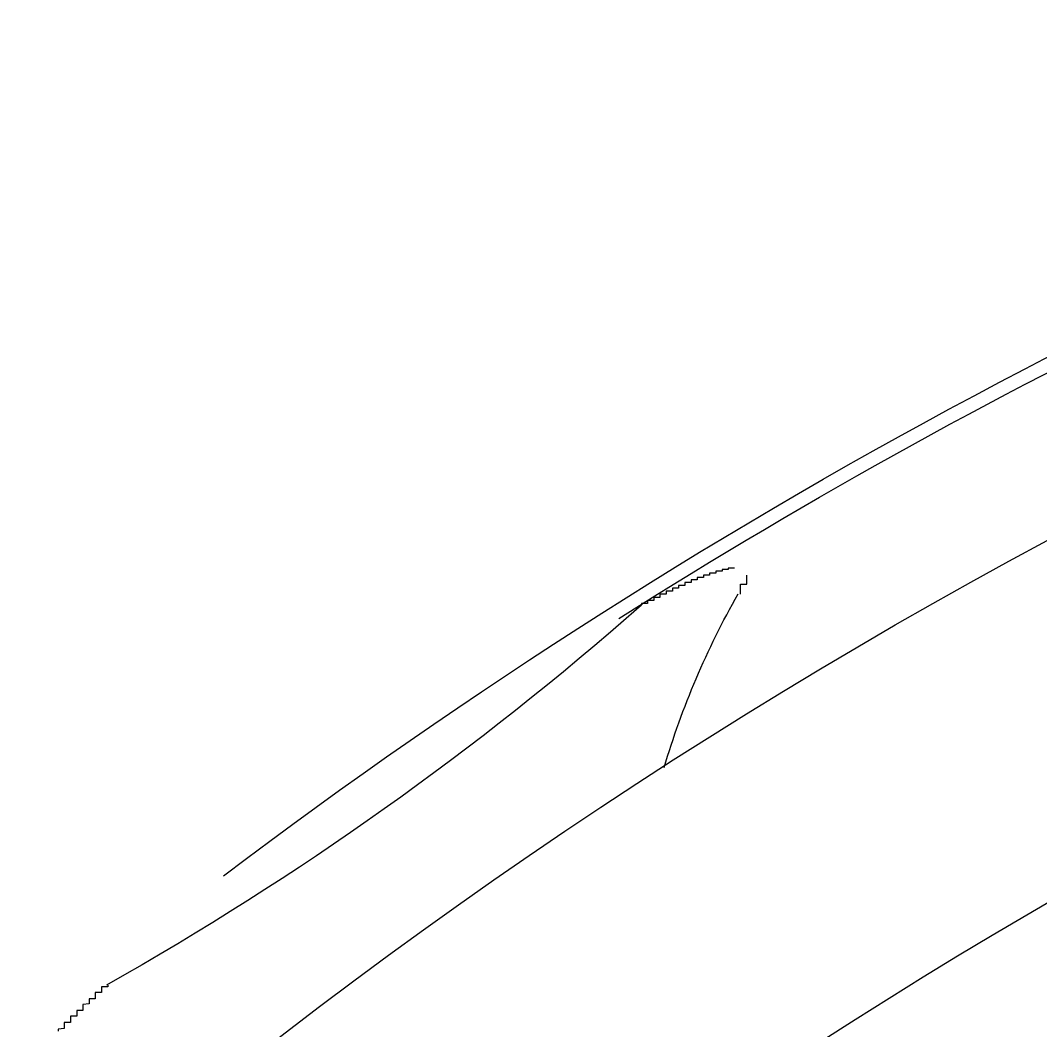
# Model space of a CAD drawing. Header units: millimetres. Extents: x 2698011 to 2856548, y 1019778 to 1210064.
# Drawn here: x 2780802.27 to 2780818.71, y 1124038.85 to 1124055.13 of the extents above; entities that cross this region are included whole.
import ezdxf

# ---------------------------------------------------------------- set-up
doc = ezdxf.new("R2010")
doc.units = ezdxf.units.MM
doc.layers.add('Bloques borde', color=9, linetype='Continuous')
doc.layers.add('Y_ CAJAS', color=9, linetype='Continuous')

# ---------------------------------------------------------------- blocks, each defined once
blk = doc.blocks.new('CO ALURA_  2500 tras 1120 CE ESQ - Inc')
at = {"layer": 'Bloques borde'}
for points in [[(-0.0183300630514793, -0.0762290805341763, 0), (-0.0183300630514793, -0.0762190805341732, 0), (-0.0183300630514793, -0.0762190805341732, 0), (-0.0183300630514793, -0.07620908053417, 0), (-0.0183300630514793, -0.0761990805341668, 0), (-0.0184300630514542, -0.0761990805341668, 0), (-0.0184300630514542, -0.0761890805341778, 0), (-0.0184300630514542, -0.0761790805341747, 0), (-0.0184300630514542, -0.0761790805341747, 0), (-0.0184300630514542, -0.0761690805341715, 0), (-0.0184300630514542, -0.0761590805341683, 0), (-0.0184300630514542, -0.0761590805341683, 0), (-0.0184300630514542, -0.0761490805341651, 0), (-0.0184300630514542, -0.0761390805341762, 0), (-0.0184300630514542, -0.0761390805341762, 0), (-0.0184300630514542, -0.07612908053417301, 0), (-0.0184300630514542, -0.0761190805341698, 0), (-0.0184300630514542, -0.0761190805341698, 0), (-0.0184300630514542, -0.0761090805341667, 0), (-0.0185300630514576, -0.0761090805341667, 0), (-0.0185300630514576, -0.0760990805341777, 0), (-0.0185300630514576, -0.0760890805341745, 0), (-0.0185300630514576, -0.0760890805341745, 0), (-0.0185300630514576, -0.0760790805341714, 0), (-0.0185300630514576, -0.0760690805341682, 0), (-0.0185300630514576, -0.0760690805341682, 0), (-0.0185300630514576, -0.07605908053416499, 0), (-0.0185300630514576, -0.076049080534176, 0), (-0.0185300630514576, -0.076049080534176, 0), (-0.0185300630514576, -0.0760390805341729, 0), (-0.0185300630514576, -0.0760290805341697, 0), (-0.0185300630514576, -0.0760290805341697, 0), (-0.0185300630514576, -0.0760190805341665, 0), (-0.0185300630514576, -0.0760090805341776, 0), (-0.0186300630514609, -0.0760090805341776, 0), (-0.0186300630514609, -0.0759990805341744, 0), (-0.0186300630514609, -0.0759990805341744, 0), (-0.0186300630514609, -0.0759890805341712, 0), (-0.0186300630514609, -0.07597908053416799, 0), (-0.0186300630514609, -0.07597908053416799, 0), (-0.0186300630514609, -0.0759690805341649, 0), (-0.0186300630514609, -0.0759590805341759, 0), (-0.0186300630514609, -0.0759590805341759, 0), (-0.0186300630514609, -0.0759490805341727, 0), (-0.0186300630514609, -0.0759390805341695, 0), (-0.0186300630514609, -0.0759390805341695, 0), (-0.0186300630514609, -0.0759290805341664, 0), (-0.0186300630514609, -0.0759290805341664, 0), (-0.0187300630514642, -0.0759190805341774, 0), (-0.0187300630514642, -0.0759090805341742, 0), (-0.0187300630514642, -0.0759090805341742, 0), (-0.0187300630514642, -0.0758990805341711, 0), (-0.0187300630514642, -0.0758890805341679, 0), (-0.0187300630514642, -0.0758890805341679, 0), (-0.0187300630514642, -0.0758790805341647, 0), (-0.0187300630514642, -0.0758690805341757, 0), (-0.0187300630514642, -0.0758690805341757, 0), (-0.0187300630514642, -0.0758590805341726, 0), (-0.0187300630514642, -0.0758590805341726, 0), (-0.0187300630514642, -0.0758490805341694, 0), (-0.0187300630514642, -0.0758390805341662, 0), (-0.0187300630514642, -0.0758390805341662, 0), (-0.0187300630514642, -0.0758290805341773, 0), (-0.0187300630514642, -0.0758190805341741, 0), (-0.0188300630514675, -0.0758190805341741, 0), (-0.0188300630514675, -0.0758090805341709, 0), (-0.0188300630514675, -0.0758090805341709, 0), (-0.0188300630514675, -0.0757990805341677, 0), (-0.0188300630514675, -0.0757890805341646, 0), (-0.0188300630514675, -0.0757890805341646, 0), (-0.0188300630514675, -0.0757790805341756, 0), (-0.0188300630514675, -0.0757690805341724, 0), (-0.0188300630514675, -0.0757690805341724, 0), (-0.0188300630514675, -0.0757590805341693, 0), (-0.0188300630514675, -0.0757590805341693, 0), (-0.0188300630514675, -0.0757490805341661, 0), (-0.0188300630514675, -0.0757390805341771, 0), (-0.0188300630514675, -0.0757390805341771, 0), (-0.0188300630514675, -0.0757290805341739, 0), (-0.0189300630514708, -0.0757290805341739, 0), (-0.0189300630514708, -0.0757190805341708, 0), (-0.0189300630514708, -0.0757090805341676, 0), (-0.0189300630514708, -0.0757090805341676, 0), (-0.0189300630514708, -0.0756990805341644, 0), (-0.0189300630514708, -0.0756890805341755, 0), (-0.0189300630514708, -0.0756890805341755, 0), (-0.0189300630514708, -0.0756790805341723, 0), (-0.0189300630514708, -0.0756790805341723, 0), (-0.0189300630514708, -0.0756690805341691, 0), (-0.0189300630514708, -0.0756590805341659, 0), (-0.0189300630514708, -0.0756590805341659, 0), (-0.0189300630514708, -0.075649080534177, 0), (-0.0189300630514708, -0.075649080534177, 0), (-0.0189300630514708, -0.0756390805341738, 0), (-0.0189300630514708, -0.0756290805341706, 0), (-0.0190300630514742, -0.0756290805341706, 0), (-0.0190300630514742, -0.0756190805341674, 0), (-0.0190300630514742, -0.0756190805341674, 0), (-0.0190300630514742, -0.0756090805341643, 0), (-0.0190300630514742, -0.0755990805341753, 0), (-0.0190300630514742, -0.0755990805341753, 0), (-0.0190300630514742, -0.0755890805341721, 0), (-0.0190300630514742, -0.07557908053416901, 0), (-0.0190300630514742, -0.07557908053416901, 0), (-0.0190300630514742, -0.0755690805341658, 0), (-0.0190300630514742, -0.0755690805341658, 0), (-0.0190300630514742, -0.0755590805341768, 0), (-0.0190300630514742, -0.0755490805341737, 0), (-0.0190300630514742, -0.0755490805341737, 0), (-0.0190300630514742, -0.0755390805341705, 0), (-0.0190300630514742, -0.0755390805341705, 0), (-0.0190300630514742, -0.0755290805341673, 0), (-0.0191300630514775, -0.0755190805341641, 0), (-0.0191300630514775, -0.0755190805341641, 0), (-0.0191300630514775, -0.0755090805341752, 0), (-0.0191300630514775, -0.0755090805341752, 0), (-0.0191300630514775, -0.075499080534172, 0), (-0.0191300630514775, -0.075499080534172, 0), (-0.0191300630514775, -0.0754890805341688, 0)], [(-0.0183300630514793, -0.0762290805341763, 0), (-0.0183300630514793, -0.0762190805341732, 0), (-0.0183300630514793, -0.0762190805341732, 0), (-0.0183300630514793, -0.07620908053417, 0), (-0.0183300630514793, -0.0761990805341668, 0), (-0.0184300630514542, -0.0761990805341668, 0), (-0.0184300630514542, -0.0761890805341778, 0), (-0.0184300630514542, -0.0761790805341747, 0), (-0.0184300630514542, -0.0761790805341747, 0), (-0.0184300630514542, -0.0761690805341715, 0), (-0.0184300630514542, -0.0761590805341683, 0), (-0.0184300630514542, -0.0761590805341683, 0), (-0.0184300630514542, -0.0761490805341651, 0), (-0.0184300630514542, -0.0761390805341762, 0), (-0.0184300630514542, -0.0761390805341762, 0), (-0.0184300630514542, -0.07612908053417301, 0), (-0.0184300630514542, -0.0761190805341698, 0), (-0.0184300630514542, -0.0761190805341698, 0), (-0.0184300630514542, -0.0761090805341667, 0), (-0.0185300630514576, -0.0761090805341667, 0), (-0.0185300630514576, -0.0760990805341777, 0), (-0.0185300630514576, -0.0760890805341745, 0), (-0.0185300630514576, -0.0760890805341745, 0), (-0.0185300630514576, -0.0760790805341714, 0), (-0.0185300630514576, -0.0760690805341682, 0), (-0.0185300630514576, -0.0760690805341682, 0), (-0.0185300630514576, -0.07605908053416499, 0), (-0.0185300630514576, -0.076049080534176, 0), (-0.0185300630514576, -0.076049080534176, 0), (-0.0185300630514576, -0.0760390805341729, 0), (-0.0185300630514576, -0.0760290805341697, 0), (-0.0185300630514576, -0.0760290805341697, 0), (-0.0185300630514576, -0.0760190805341665, 0), (-0.0185300630514576, -0.0760090805341776, 0), (-0.0186300630514609, -0.0760090805341776, 0), (-0.0186300630514609, -0.0759990805341744, 0), (-0.0186300630514609, -0.0759990805341744, 0), (-0.0186300630514609, -0.0759890805341712, 0), (-0.0186300630514609, -0.07597908053416799, 0), (-0.0186300630514609, -0.07597908053416799, 0), (-0.0186300630514609, -0.0759690805341649, 0), (-0.0186300630514609, -0.0759590805341759, 0), (-0.0186300630514609, -0.0759590805341759, 0), (-0.0186300630514609, -0.0759490805341727, 0), (-0.0186300630514609, -0.0759390805341695, 0), (-0.0186300630514609, -0.0759390805341695, 0), (-0.0186300630514609, -0.0759290805341664, 0), (-0.0186300630514609, -0.0759290805341664, 0), (-0.0187300630514642, -0.0759190805341774, 0), (-0.0187300630514642, -0.0759090805341742, 0), (-0.0187300630514642, -0.0759090805341742, 0), (-0.0187300630514642, -0.0758990805341711, 0), (-0.0187300630514642, -0.0758890805341679, 0), (-0.0187300630514642, -0.0758890805341679, 0), (-0.0187300630514642, -0.0758790805341647, 0), (-0.0187300630514642, -0.0758690805341757, 0), (-0.0187300630514642, -0.0758690805341757, 0), (-0.0187300630514642, -0.0758590805341726, 0), (-0.0187300630514642, -0.0758590805341726, 0), (-0.0187300630514642, -0.0758490805341694, 0), (-0.0187300630514642, -0.0758390805341662, 0), (-0.0187300630514642, -0.0758390805341662, 0), (-0.0187300630514642, -0.0758290805341773, 0), (-0.0187300630514642, -0.0758190805341741, 0), (-0.0188300630514675, -0.0758190805341741, 0), (-0.0188300630514675, -0.0758090805341709, 0), (-0.0188300630514675, -0.0758090805341709, 0), (-0.0188300630514675, -0.0757990805341677, 0), (-0.0188300630514675, -0.0757890805341646, 0), (-0.0188300630514675, -0.0757890805341646, 0), (-0.0188300630514675, -0.0757790805341756, 0), (-0.0188300630514675, -0.0757690805341724, 0), (-0.0188300630514675, -0.0757690805341724, 0), (-0.0188300630514675, -0.0757590805341693, 0), (-0.0188300630514675, -0.0757590805341693, 0), (-0.0188300630514675, -0.0757490805341661, 0), (-0.0188300630514675, -0.0757390805341771, 0), (-0.0188300630514675, -0.0757390805341771, 0), (-0.0188300630514675, -0.0757290805341739, 0), (-0.0189300630514708, -0.0757290805341739, 0), (-0.0189300630514708, -0.0757190805341708, 0), (-0.0189300630514708, -0.0757090805341676, 0), (-0.0189300630514708, -0.0757090805341676, 0), (-0.0189300630514708, -0.0756990805341644, 0), (-0.0189300630514708, -0.0756890805341755, 0), (-0.0189300630514708, -0.0756890805341755, 0), (-0.0189300630514708, -0.0756790805341723, 0), (-0.0189300630514708, -0.0756790805341723, 0), (-0.0189300630514708, -0.0756690805341691, 0), (-0.0189300630514708, -0.0756590805341659, 0), (-0.0189300630514708, -0.0756590805341659, 0), (-0.0189300630514708, -0.075649080534177, 0), (-0.0189300630514708, -0.075649080534177, 0), (-0.0189300630514708, -0.0756390805341738, 0), (-0.0189300630514708, -0.0756290805341706, 0), (-0.0190300630514742, -0.0756290805341706, 0), (-0.0190300630514742, -0.0756190805341674, 0), (-0.0190300630514742, -0.0756190805341674, 0), (-0.0190300630514742, -0.0756090805341643, 0), (-0.0190300630514742, -0.0755990805341753, 0), (-0.0190300630514742, -0.0755990805341753, 0), (-0.0190300630514742, -0.0755890805341721, 0), (-0.0190300630514742, -0.07557908053416901, 0), (-0.0190300630514742, -0.07557908053416901, 0), (-0.0190300630514742, -0.0755690805341658, 0), (-0.0190300630514742, -0.0755690805341658, 0), (-0.0190300630514742, -0.0755590805341768, 0), (-0.0190300630514742, -0.0755490805341737, 0), (-0.0190300630514742, -0.0755490805341737, 0), (-0.0190300630514742, -0.0755390805341705, 0), (-0.0190300630514742, -0.0755390805341705, 0), (-0.0190300630514742, -0.0755290805341673, 0), (-0.0191300630514775, -0.0755190805341641, 0), (-0.0191300630514775, -0.0755190805341641, 0), (-0.0191300630514775, -0.0755090805341752, 0), (-0.0191300630514775, -0.0755090805341752, 0), (-0.0191300630514775, -0.075499080534172, 0), (-0.0191300630514775, -0.075499080534172, 0), (-0.0191300630514775, -0.0754890805341688, 0)], [(-0.0082300630514567, -0.0829490805341777, 0), (-0.0082300630514567, -0.0829490805341777, 0), (-0.0082300630514567, -0.0829490805341777, 0), (-0.0082300630514567, -0.0829490805341777, 0), (-0.00833006305146, -0.0829490805341777, 0), (-0.00833006305146, -0.0829490805341777, 0), (-0.00833006305146, -0.0829490805341777, 0), (-0.00833006305146, -0.0829490805341777, 0), (-0.00833006305146, -0.0829490805341777, 0), (-0.00833006305146, -0.0829490805341777, 0), (-0.00833006305146, -0.0829490805341777, 0), (-0.00833006305146, -0.0829490805341777, 0), (-0.00833006305146, -0.0829490805341777, 0), (-0.00833006305146, -0.0829390805341746, 0), (-0.00833006305146, -0.0829390805341746, 0), (-0.00833006305146, -0.0829390805341746, 0), (-0.00833006305146, -0.0829390805341746, 0), (-0.00833006305146, -0.0829390805341746, 0), (-0.00833006305146, -0.0829390805341746, 0), (-0.00833006305146, -0.0829390805341746, 0), (-0.00833006305146, -0.0829390805341746, 0), (-0.00833006305146, -0.0829390805341746, 0), (-0.00833006305146, -0.0829390805341746, 0), (-0.00833006305146, -0.0829390805341746, 0), (-0.00833006305146, -0.0829390805341746, 0), (-0.00833006305146, -0.0829390805341746, 0), (-0.00833006305146, -0.0829390805341746, 0), (-0.00833006305146, -0.0829390805341746, 0), (-0.00833006305146, -0.0829390805341746, 0), (-0.00833006305146, -0.0829390805341746, 0), (-0.00833006305146, -0.0829390805341746, 0), (-0.00833006305146, -0.0829390805341746, 0), (-0.00833006305146, -0.0829290805341714, 0), (-0.00833006305146, -0.0829290805341714, 0), (-0.00833006305146, -0.0829290805341714, 0), (-0.00833006305146, -0.0829290805341714, 0), (-0.00833006305146, -0.0829290805341714, 0), (-0.00833006305146, -0.0829290805341714, 0), (-0.00833006305146, -0.0829290805341714, 0), (-0.0084300630514633, -0.0829290805341714, 0), (-0.0084300630514633, -0.0829290805341714, 0), (-0.0084300630514633, -0.0829290805341714, 0), (-0.0084300630514633, -0.0829290805341714, 0), (-0.0084300630514633, -0.0829290805341714, 0), (-0.0084300630514633, -0.0829290805341714, 0), (-0.0084300630514633, -0.0829290805341714, 0), (-0.0084300630514633, -0.0829190805341682, 0), (-0.0084300630514633, -0.0829190805341682, 0), (-0.0084300630514633, -0.0829190805341682, 0), (-0.0084300630514633, -0.0829190805341682, 0), (-0.0084300630514633, -0.0829190805341682, 0), (-0.0084300630514633, -0.0829190805341682, 0), (-0.0084300630514633, -0.0829190805341682, 0), (-0.0084300630514633, -0.0829190805341682, 0), (-0.0084300630514633, -0.0829190805341682, 0), (-0.0084300630514633, -0.0829190805341682, 0), (-0.0084300630514633, -0.0829190805341682, 0), (-0.0084300630514633, -0.0829190805341682, 0), (-0.0084300630514633, -0.08290908053416499, 0), (-0.0084300630514633, -0.08290908053416499, 0), (-0.0084300630514633, -0.08290908053416499, 0), (-0.0084300630514633, -0.08290908053416499, 0), (-0.0084300630514633, -0.08290908053416499, 0), (-0.0084300630514633, -0.08290908053416499, 0), (-0.0084300630514633, -0.08290908053416499, 0), (-0.0084300630514633, -0.08290908053416499, 0), (-0.0084300630514633, -0.08290908053416499, 0), (-0.0084300630514633, -0.08290908053416499, 0), (-0.0084300630514633, -0.0828990805341761, 0), (-0.0085300630514666, -0.0828990805341761, 0), (-0.0085300630514666, -0.0828990805341761, 0), (-0.0085300630514666, -0.0828990805341761, 0), (-0.0085300630514666, -0.0828990805341761, 0), (-0.0085300630514666, -0.0828990805341761, 0), (-0.0085300630514666, -0.0828990805341761, 0), (-0.0085300630514666, -0.0828990805341761, 0), (-0.0085300630514666, -0.0828990805341761, 0), (-0.0085300630514666, -0.0828990805341761, 0), (-0.0085300630514666, -0.0828890805341729, 0), (-0.0085300630514666, -0.0828890805341729, 0), (-0.0085300630514666, -0.0828890805341729, 0), (-0.0085300630514666, -0.0828890805341729, 0), (-0.0085300630514666, -0.0828890805341729, 0), (-0.0085300630514666, -0.0828890805341729, 0), (-0.0085300630514666, -0.0828890805341729, 0), (-0.0085300630514666, -0.0828890805341729, 0), (-0.0085300630514666, -0.0828790805341697, 0), (-0.0085300630514666, -0.0828790805341697, 0), (-0.0085300630514666, -0.0828790805341697, 0), (-0.0085300630514666, -0.0828790805341697, 0), (-0.0085300630514666, -0.0828790805341697, 0), (-0.0085300630514666, -0.0828790805341697, 0), (-0.0085300630514666, -0.0828790805341697, 0), (-0.0085300630514666, -0.0828790805341697, 0), (-0.0085300630514666, -0.0828690805341665, 0), (-0.0085300630514666, -0.0828690805341665, 0), (-0.008630063051469999, -0.0828690805341665, 0), (-0.008630063051469999, -0.0828690805341665, 0), (-0.008630063051469999, -0.0828690805341665, 0), (-0.008630063051469999, -0.0828690805341665, 0), (-0.008630063051469999, -0.0828690805341665, 0), (-0.008630063051469999, -0.0828690805341665, 0), (-0.008630063051469999, -0.0828590805341776, 0), (-0.008630063051469999, -0.0828590805341776, 0), (-0.008630063051469999, -0.0828590805341776, 0), (-0.008630063051469999, -0.0828590805341776, 0), (-0.008630063051469999, -0.0828590805341776, 0), (-0.008630063051469999, -0.0828590805341776, 0), (-0.008630063051469999, -0.0828590805341776, 0), (-0.008630063051469999, -0.0828490805341744, 0), (-0.008630063051469999, -0.0828490805341744, 0), (-0.008630063051469999, -0.0828490805341744, 0), (-0.008630063051469999, -0.0828490805341744, 0), (-0.008630063051469999, -0.0828490805341744, 0), (-0.008630063051469999, -0.0828490805341744, 0), (-0.008630063051469999, -0.0828490805341744, 0), (-0.008630063051469999, -0.0828390805341712, 0), (-0.008630063051469999, -0.0828390805341712, 0), (-0.008630063051469999, -0.0828390805341712, 0), (-0.008630063051469999, -0.0828390805341712, 0), (-0.008630063051469999, -0.0828390805341712, 0), (-0.0087300630514733, -0.0828390805341712, 0), (-0.0087300630514733, -0.0828390805341712, 0), (-0.0087300630514733, -0.0828290805341681, 0), (-0.0087300630514733, -0.0828290805341681, 0), (-0.0087300630514733, -0.0828290805341681, 0), (-0.0087300630514733, -0.0828290805341681, 0), (-0.0087300630514733, -0.0828290805341681, 0), (-0.0087300630514733, -0.0828290805341681, 0), (-0.0087300630514733, -0.0828190805341649, 0), (-0.0087300630514733, -0.0828190805341649, 0), (-0.0087300630514733, -0.0828190805341649, 0), (-0.0087300630514733, -0.0828190805341649, 0), (-0.0087300630514733, -0.0828190805341649, 0), (-0.0087300630514733, -0.0828190805341649, 0), (-0.0087300630514733, -0.0828090805341759, 0), (-0.0087300630514733, -0.0828090805341759, 0), (-0.0087300630514733, -0.0828090805341759, 0), (-0.0087300630514733, -0.0828090805341759, 0), (-0.0087300630514733, -0.0828090805341759, 0), (-0.0087300630514733, -0.0828090805341759, 0), (-0.0087300630514733, -0.0827990805341728, 0), (-0.0087300630514733, -0.0827990805341728, 0), (-0.0087300630514733, -0.0827990805341728, 0), (-0.0088300630514766, -0.0827990805341728, 0), (-0.0088300630514766, -0.0827990805341728, 0), (-0.0088300630514766, -0.0827890805341696, 0), (-0.0088300630514766, -0.0827890805341696, 0), (-0.0088300630514766, -0.0827890805341696, 0), (-0.0088300630514766, -0.0827890805341696, 0), (-0.0088300630514766, -0.0827890805341696, 0), (-0.0088300630514766, -0.0827890805341696, 0), (-0.0088300630514766, -0.0827790805341664, 0), (-0.0088300630514766, -0.0827790805341664, 0), (-0.0088300630514766, -0.0827790805341664, 0), (-0.0088300630514766, -0.0827790805341664, 0), (-0.0088300630514766, -0.0827790805341664, 0), (-0.0088300630514766, -0.0827690805341774, 0), (-0.0088300630514766, -0.0827690805341774, 0), (-0.0088300630514766, -0.0827690805341774, 0), (-0.0088300630514766, -0.0827690805341774, 0), (-0.0088300630514766, -0.0827690805341774, 0), (-0.0088300630514766, -0.0827690805341774, 0), (-0.0088300630514766, -0.0827590805341743, 0), (-0.0088300630514766, -0.0827590805341743, 0), (-0.0089300630514799, -0.0827590805341743, 0), (-0.0089300630514799, -0.0827590805341743, 0), (-0.0089300630514799, -0.0827590805341743, 0), (-0.0089300630514799, -0.0827490805341711, 0), (-0.0089300630514799, -0.0827490805341711, 0), (-0.0089300630514799, -0.0827490805341711, 0), (-0.0089300630514799, -0.0827490805341711, 0), (-0.0089300630514799, -0.0827490805341711, 0), (-0.0089300630514799, -0.0827390805341679, 0), (-0.0089300630514799, -0.0827390805341679, 0), (-0.0089300630514799, -0.0827390805341679, 0), (-0.0089300630514799, -0.0827390805341679, 0), (-0.0089300630514799, -0.0827390805341679, 0), (-0.0089300630514799, -0.0827290805341647, 0), (-0.0089300630514799, -0.0827290805341647, 0), (-0.0089300630514799, -0.0827290805341647, 0), (-0.0089300630514799, -0.0827290805341647, 0), (-0.0089300630514799, -0.0827190805341758, 0), (-0.0089300630514799, -0.0827190805341758, 0), (-0.0089300630514799, -0.0827190805341758, 0), (-0.0089300630514799, -0.0827190805341758, 0), (-0.0090300630514548, -0.0827190805341758, 0), (-0.0090300630514548, -0.0827090805341726, 0), (-0.0090300630514548, -0.0827090805341726, 0), (-0.0090300630514548, -0.0827090805341726, 0), (-0.0090300630514548, -0.0827090805341726, 0), (-0.0090300630514548, -0.0827090805341726, 0), (-0.0090300630514548, -0.0826990805341694, 0), (-0.0090300630514548, -0.0826990805341694, 0), (-0.0090300630514548, -0.0826990805341694, 0), (-0.0090300630514548, -0.0826990805341694, 0), (-0.0090300630514548, -0.0826890805341663, 0), (-0.0090300630514548, -0.0826890805341663, 0), (-0.0090300630514548, -0.0826890805341663, 0), (-0.0090300630514548, -0.0826890805341663, 0), (-0.0090300630514548, -0.0826890805341663, 0), (-0.0090300630514548, -0.0826790805341773, 0), (-0.0090300630514548, -0.0826790805341773, 0), (-0.0090300630514548, -0.0826790805341773, 0), (-0.0090300630514548, -0.0826790805341773, 0), (-0.0090300630514548, -0.0826690805341741, 0), (-0.0091300630514581, -0.0826690805341741, 0), (-0.0091300630514581, -0.0826690805341741, 0), (-0.0091300630514581, -0.0826690805341741, 0), (-0.0091300630514581, -0.0826590805341709, 0), (-0.0091300630514581, -0.0826590805341709, 0), (-0.0091300630514581, -0.0826590805341709, 0), (-0.0091300630514581, -0.0826590805341709, 0), (-0.0091300630514581, -0.0826490805341678, 0), (-0.0091300630514581, -0.0826490805341678, 0), (-0.0091300630514581, -0.0826490805341678, 0), (-0.0091300630514581, -0.0826490805341678, 0), (-0.0091300630514581, -0.0826490805341678, 0), (-0.0091300630514581, -0.0826390805341646, 0), (-0.0091300630514581, -0.0826390805341646, 0), (-0.0091300630514581, -0.0826390805341646, 0), (-0.0091300630514581, -0.0826390805341646, 0), (-0.0091300630514581, -0.0826290805341756, 0), (-0.0091300630514581, -0.0826290805341756, 0), (-0.0091300630514581, -0.0826290805341756, 0), (-0.0092300630514615, -0.0826290805341756, 0), (-0.0092300630514615, -0.0826190805341725, 0), (-0.0092300630514615, -0.0826190805341725, 0), (-0.0092300630514615, -0.0826190805341725, 0), (-0.0092300630514615, -0.0826190805341725, 0), (-0.0092300630514615, -0.0826090805341693, 0), (-0.0092300630514615, -0.0826090805341693, 0), (-0.0092300630514615, -0.0826090805341693, 0), (-0.0092300630514615, -0.0826090805341693, 0), (-0.0092300630514615, -0.0825990805341661, 0), (-0.0092300630514615, -0.0825990805341661, 0), (-0.0092300630514615, -0.0825990805341661, 0), (-0.0092300630514615, -0.0825990805341661, 0), (-0.0092300630514615, -0.0825890805341771, 0), (-0.0092300630514615, -0.0825890805341771, 0), (-0.0092300630514615, -0.0825890805341771, 0), (-0.0092300630514615, -0.08257908053417401, 0), (-0.0092300630514615, -0.08257908053417401, 0), (-0.0093300630514648, -0.08257908053417401, 0), (-0.0093300630514648, -0.08257908053417401, 0), (-0.0093300630514648, -0.0825690805341708, 0), (-0.0093300630514648, -0.0825690805341708, 0), (-0.0093300630514648, -0.0825690805341708, 0), (-0.0093300630514648, -0.0825690805341708, 0), (-0.0093300630514648, -0.0825590805341676, 0), (-0.0093300630514648, -0.0825590805341676, 0), (-0.0093300630514648, -0.0825590805341676, 0), (-0.0093300630514648, -0.0825590805341676, 0), (-0.0093300630514648, -0.0825490805341645, 0), (-0.0093300630514648, -0.0825490805341645, 0), (-0.0093300630514648, -0.0825490805341645, 0), (-0.0093300630514648, -0.0825390805341755, 0), (-0.0093300630514648, -0.0825390805341755, 0), (-0.0093300630514648, -0.0825390805341755, 0), (-0.0093300630514648, -0.0825390805341755, 0), (-0.0093300630514648, -0.0825290805341723, 0), (-0.0094300630514681, -0.0825290805341723, 0), (-0.0094300630514681, -0.0825290805341723, 0), (-0.0094300630514681, -0.0825290805341723, 0), (-0.0094300630514681, -0.0825190805341691, 0), (-0.0094300630514681, -0.0825190805341691, 0), (-0.0094300630514681, -0.0825190805341691, 0), (-0.0094300630514681, -0.082509080534166, 0), (-0.0094300630514681, -0.082509080534166, 0), (-0.0094300630514681, -0.082509080534166, 0), (-0.0094300630514681, -0.082509080534166, 0), (-0.0094300630514681, -0.082499080534177, 0), (-0.0094300630514681, -0.082499080534177, 0), (-0.0094300630514681, -0.082499080534177, 0), (-0.0094300630514681, -0.0824890805341738, 0), (-0.0094300630514681, -0.0824890805341738, 0), (-0.0094300630514681, -0.0824890805341738, 0), (-0.0094300630514681, -0.0824890805341738, 0), (-0.0094300630514681, -0.0824790805341707, 0), (-0.0095300630514714, -0.0824790805341707, 0), (-0.0095300630514714, -0.0824790805341707, 0), (-0.0095300630514714, -0.0824690805341675, 0), (-0.0095300630514714, -0.0824690805341675, 0), (-0.0095300630514714, -0.0824690805341675, 0), (-0.0095300630514714, -0.0824590805341643, 0), (-0.0095300630514714, -0.0824590805341643, 0), (-0.0095300630514714, -0.0824590805341643, 0), (-0.0095300630514714, -0.0824590805341643, 0), (-0.0095300630514714, -0.0824490805341753, 0), (-0.0095300630514714, -0.0824490805341753, 0), (-0.0095300630514714, -0.0824490805341753, 0), (-0.0095300630514714, -0.0824390805341722, 0), (-0.0095300630514714, -0.0824390805341722, 0), (-0.0095300630514714, -0.0824390805341722, 0), (-0.0095300630514714, -0.082429080534169, 0), (-0.0095300630514714, -0.082429080534169, 0), (-0.0096300630514747, -0.082429080534169, 0), (-0.0096300630514747, -0.082429080534169, 0), (-0.0096300630514747, -0.0824190805341658, 0), (-0.0096300630514747, -0.0824190805341658, 0), (-0.0096300630514747, -0.0824190805341658, 0), (-0.0096300630514747, -0.0824090805341769, 0), (-0.0096300630514747, -0.0824090805341769, 0), (-0.0096300630514747, -0.0824090805341769, 0), (-0.0096300630514747, -0.0823990805341737, 0), (-0.0096300630514747, -0.0823990805341737, 0), (-0.0096300630514747, -0.0823990805341737, 0), (-0.0096300630514747, -0.0823890805341705, 0), (-0.0096300630514747, -0.0823890805341705, 0), (-0.0096300630514747, -0.0823890805341705, 0), (-0.0096300630514747, -0.0823790805341673, 0), (-0.0096300630514747, -0.0823790805341673, 0), (-0.0097300630514496, -0.0823790805341673, 0), (-0.0097300630514496, -0.0823790805341673, 0), (-0.0097300630514496, -0.0823690805341642, 0), (-0.0097300630514496, -0.0823690805341642, 0), (-0.0097300630514496, -0.0823690805341642, 0), (-0.0097300630514496, -0.0823590805341752, 0), (-0.0097300630514496, -0.0823590805341752, 0), (-0.0097300630514496, -0.0823590805341752, 0)], [(-0.0082300630514567, -0.0829490805341777, 0), (-0.0082300630514567, -0.0829490805341777, 0), (-0.0082300630514567, -0.0829490805341777, 0), (-0.0082300630514567, -0.0829490805341777, 0), (-0.00833006305146, -0.0829490805341777, 0), (-0.00833006305146, -0.0829490805341777, 0), (-0.00833006305146, -0.0829490805341777, 0), (-0.00833006305146, -0.0829490805341777, 0), (-0.00833006305146, -0.0829490805341777, 0), (-0.00833006305146, -0.0829490805341777, 0), (-0.00833006305146, -0.0829490805341777, 0), (-0.00833006305146, -0.0829490805341777, 0), (-0.00833006305146, -0.0829490805341777, 0), (-0.00833006305146, -0.0829390805341746, 0), (-0.00833006305146, -0.0829390805341746, 0), (-0.00833006305146, -0.0829390805341746, 0), (-0.00833006305146, -0.0829390805341746, 0), (-0.00833006305146, -0.0829390805341746, 0), (-0.00833006305146, -0.0829390805341746, 0), (-0.00833006305146, -0.0829390805341746, 0), (-0.00833006305146, -0.0829390805341746, 0), (-0.00833006305146, -0.0829390805341746, 0), (-0.00833006305146, -0.0829390805341746, 0), (-0.00833006305146, -0.0829390805341746, 0), (-0.00833006305146, -0.0829390805341746, 0), (-0.00833006305146, -0.0829390805341746, 0), (-0.00833006305146, -0.0829390805341746, 0), (-0.00833006305146, -0.0829390805341746, 0), (-0.00833006305146, -0.0829390805341746, 0), (-0.00833006305146, -0.0829390805341746, 0), (-0.00833006305146, -0.0829390805341746, 0), (-0.00833006305146, -0.0829390805341746, 0), (-0.00833006305146, -0.0829290805341714, 0), (-0.00833006305146, -0.0829290805341714, 0), (-0.00833006305146, -0.0829290805341714, 0), (-0.00833006305146, -0.0829290805341714, 0), (-0.00833006305146, -0.0829290805341714, 0), (-0.00833006305146, -0.0829290805341714, 0), (-0.00833006305146, -0.0829290805341714, 0), (-0.0084300630514633, -0.0829290805341714, 0), (-0.0084300630514633, -0.0829290805341714, 0), (-0.0084300630514633, -0.0829290805341714, 0), (-0.0084300630514633, -0.0829290805341714, 0), (-0.0084300630514633, -0.0829290805341714, 0), (-0.0084300630514633, -0.0829290805341714, 0), (-0.0084300630514633, -0.0829290805341714, 0), (-0.0084300630514633, -0.0829190805341682, 0), (-0.0084300630514633, -0.0829190805341682, 0), (-0.0084300630514633, -0.0829190805341682, 0), (-0.0084300630514633, -0.0829190805341682, 0), (-0.0084300630514633, -0.0829190805341682, 0), (-0.0084300630514633, -0.0829190805341682, 0), (-0.0084300630514633, -0.0829190805341682, 0), (-0.0084300630514633, -0.0829190805341682, 0), (-0.0084300630514633, -0.0829190805341682, 0), (-0.0084300630514633, -0.0829190805341682, 0), (-0.0084300630514633, -0.0829190805341682, 0), (-0.0084300630514633, -0.0829190805341682, 0), (-0.0084300630514633, -0.08290908053416499, 0), (-0.0084300630514633, -0.08290908053416499, 0), (-0.0084300630514633, -0.08290908053416499, 0), (-0.0084300630514633, -0.08290908053416499, 0), (-0.0084300630514633, -0.08290908053416499, 0), (-0.0084300630514633, -0.08290908053416499, 0), (-0.0084300630514633, -0.08290908053416499, 0), (-0.0084300630514633, -0.08290908053416499, 0), (-0.0084300630514633, -0.08290908053416499, 0), (-0.0084300630514633, -0.08290908053416499, 0), (-0.0084300630514633, -0.0828990805341761, 0), (-0.0085300630514666, -0.0828990805341761, 0), (-0.0085300630514666, -0.0828990805341761, 0), (-0.0085300630514666, -0.0828990805341761, 0), (-0.0085300630514666, -0.0828990805341761, 0), (-0.0085300630514666, -0.0828990805341761, 0), (-0.0085300630514666, -0.0828990805341761, 0), (-0.0085300630514666, -0.0828990805341761, 0), (-0.0085300630514666, -0.0828990805341761, 0), (-0.0085300630514666, -0.0828990805341761, 0), (-0.0085300630514666, -0.0828890805341729, 0), (-0.0085300630514666, -0.0828890805341729, 0), (-0.0085300630514666, -0.0828890805341729, 0), (-0.0085300630514666, -0.0828890805341729, 0), (-0.0085300630514666, -0.0828890805341729, 0), (-0.0085300630514666, -0.0828890805341729, 0), (-0.0085300630514666, -0.0828890805341729, 0), (-0.0085300630514666, -0.0828890805341729, 0), (-0.0085300630514666, -0.0828790805341697, 0), (-0.0085300630514666, -0.0828790805341697, 0), (-0.0085300630514666, -0.0828790805341697, 0), (-0.0085300630514666, -0.0828790805341697, 0), (-0.0085300630514666, -0.0828790805341697, 0), (-0.0085300630514666, -0.0828790805341697, 0), (-0.0085300630514666, -0.0828790805341697, 0), (-0.0085300630514666, -0.0828790805341697, 0), (-0.0085300630514666, -0.0828690805341665, 0), (-0.0085300630514666, -0.0828690805341665, 0), (-0.008630063051469999, -0.0828690805341665, 0), (-0.008630063051469999, -0.0828690805341665, 0), (-0.008630063051469999, -0.0828690805341665, 0), (-0.008630063051469999, -0.0828690805341665, 0), (-0.008630063051469999, -0.0828690805341665, 0), (-0.008630063051469999, -0.0828690805341665, 0), (-0.008630063051469999, -0.0828590805341776, 0), (-0.008630063051469999, -0.0828590805341776, 0), (-0.008630063051469999, -0.0828590805341776, 0), (-0.008630063051469999, -0.0828590805341776, 0), (-0.008630063051469999, -0.0828590805341776, 0), (-0.008630063051469999, -0.0828590805341776, 0), (-0.008630063051469999, -0.0828590805341776, 0), (-0.008630063051469999, -0.0828490805341744, 0), (-0.008630063051469999, -0.0828490805341744, 0), (-0.008630063051469999, -0.0828490805341744, 0), (-0.008630063051469999, -0.0828490805341744, 0), (-0.008630063051469999, -0.0828490805341744, 0), (-0.008630063051469999, -0.0828490805341744, 0), (-0.008630063051469999, -0.0828490805341744, 0), (-0.008630063051469999, -0.0828390805341712, 0), (-0.008630063051469999, -0.0828390805341712, 0), (-0.008630063051469999, -0.0828390805341712, 0), (-0.008630063051469999, -0.0828390805341712, 0), (-0.008630063051469999, -0.0828390805341712, 0), (-0.0087300630514733, -0.0828390805341712, 0), (-0.0087300630514733, -0.0828390805341712, 0), (-0.0087300630514733, -0.0828290805341681, 0), (-0.0087300630514733, -0.0828290805341681, 0), (-0.0087300630514733, -0.0828290805341681, 0), (-0.0087300630514733, -0.0828290805341681, 0), (-0.0087300630514733, -0.0828290805341681, 0), (-0.0087300630514733, -0.0828290805341681, 0), (-0.0087300630514733, -0.0828190805341649, 0), (-0.0087300630514733, -0.0828190805341649, 0), (-0.0087300630514733, -0.0828190805341649, 0), (-0.0087300630514733, -0.0828190805341649, 0), (-0.0087300630514733, -0.0828190805341649, 0), (-0.0087300630514733, -0.0828190805341649, 0), (-0.0087300630514733, -0.0828090805341759, 0), (-0.0087300630514733, -0.0828090805341759, 0), (-0.0087300630514733, -0.0828090805341759, 0), (-0.0087300630514733, -0.0828090805341759, 0), (-0.0087300630514733, -0.0828090805341759, 0), (-0.0087300630514733, -0.0828090805341759, 0), (-0.0087300630514733, -0.0827990805341728, 0), (-0.0087300630514733, -0.0827990805341728, 0), (-0.0087300630514733, -0.0827990805341728, 0), (-0.0088300630514766, -0.0827990805341728, 0), (-0.0088300630514766, -0.0827990805341728, 0), (-0.0088300630514766, -0.0827890805341696, 0), (-0.0088300630514766, -0.0827890805341696, 0), (-0.0088300630514766, -0.0827890805341696, 0), (-0.0088300630514766, -0.0827890805341696, 0), (-0.0088300630514766, -0.0827890805341696, 0), (-0.0088300630514766, -0.0827890805341696, 0), (-0.0088300630514766, -0.0827790805341664, 0), (-0.0088300630514766, -0.0827790805341664, 0), (-0.0088300630514766, -0.0827790805341664, 0), (-0.0088300630514766, -0.0827790805341664, 0), (-0.0088300630514766, -0.0827790805341664, 0), (-0.0088300630514766, -0.0827690805341774, 0), (-0.0088300630514766, -0.0827690805341774, 0), (-0.0088300630514766, -0.0827690805341774, 0), (-0.0088300630514766, -0.0827690805341774, 0), (-0.0088300630514766, -0.0827690805341774, 0), (-0.0088300630514766, -0.0827690805341774, 0), (-0.0088300630514766, -0.0827590805341743, 0), (-0.0088300630514766, -0.0827590805341743, 0), (-0.0089300630514799, -0.0827590805341743, 0), (-0.0089300630514799, -0.0827590805341743, 0), (-0.0089300630514799, -0.0827590805341743, 0), (-0.0089300630514799, -0.0827490805341711, 0), (-0.0089300630514799, -0.0827490805341711, 0), (-0.0089300630514799, -0.0827490805341711, 0), (-0.0089300630514799, -0.0827490805341711, 0), (-0.0089300630514799, -0.0827490805341711, 0), (-0.0089300630514799, -0.0827390805341679, 0), (-0.0089300630514799, -0.0827390805341679, 0), (-0.0089300630514799, -0.0827390805341679, 0), (-0.0089300630514799, -0.0827390805341679, 0), (-0.0089300630514799, -0.0827390805341679, 0), (-0.0089300630514799, -0.0827290805341647, 0), (-0.0089300630514799, -0.0827290805341647, 0), (-0.0089300630514799, -0.0827290805341647, 0), (-0.0089300630514799, -0.0827290805341647, 0), (-0.0089300630514799, -0.0827190805341758, 0), (-0.0089300630514799, -0.0827190805341758, 0), (-0.0089300630514799, -0.0827190805341758, 0), (-0.0089300630514799, -0.0827190805341758, 0), (-0.0090300630514548, -0.0827190805341758, 0), (-0.0090300630514548, -0.0827090805341726, 0), (-0.0090300630514548, -0.0827090805341726, 0), (-0.0090300630514548, -0.0827090805341726, 0), (-0.0090300630514548, -0.0827090805341726, 0), (-0.0090300630514548, -0.0827090805341726, 0), (-0.0090300630514548, -0.0826990805341694, 0), (-0.0090300630514548, -0.0826990805341694, 0), (-0.0090300630514548, -0.0826990805341694, 0), (-0.0090300630514548, -0.0826990805341694, 0), (-0.0090300630514548, -0.0826890805341663, 0), (-0.0090300630514548, -0.0826890805341663, 0), (-0.0090300630514548, -0.0826890805341663, 0), (-0.0090300630514548, -0.0826890805341663, 0), (-0.0090300630514548, -0.0826890805341663, 0), (-0.0090300630514548, -0.0826790805341773, 0), (-0.0090300630514548, -0.0826790805341773, 0), (-0.0090300630514548, -0.0826790805341773, 0), (-0.0090300630514548, -0.0826790805341773, 0), (-0.0090300630514548, -0.0826690805341741, 0), (-0.0091300630514581, -0.0826690805341741, 0), (-0.0091300630514581, -0.0826690805341741, 0), (-0.0091300630514581, -0.0826690805341741, 0), (-0.0091300630514581, -0.0826590805341709, 0), (-0.0091300630514581, -0.0826590805341709, 0), (-0.0091300630514581, -0.0826590805341709, 0), (-0.0091300630514581, -0.0826590805341709, 0), (-0.0091300630514581, -0.0826490805341678, 0), (-0.0091300630514581, -0.0826490805341678, 0), (-0.0091300630514581, -0.0826490805341678, 0), (-0.0091300630514581, -0.0826490805341678, 0), (-0.0091300630514581, -0.0826490805341678, 0), (-0.0091300630514581, -0.0826390805341646, 0), (-0.0091300630514581, -0.0826390805341646, 0), (-0.0091300630514581, -0.0826390805341646, 0), (-0.0091300630514581, -0.0826390805341646, 0), (-0.0091300630514581, -0.0826290805341756, 0), (-0.0091300630514581, -0.0826290805341756, 0), (-0.0091300630514581, -0.0826290805341756, 0), (-0.0092300630514615, -0.0826290805341756, 0), (-0.0092300630514615, -0.0826190805341725, 0), (-0.0092300630514615, -0.0826190805341725, 0), (-0.0092300630514615, -0.0826190805341725, 0), (-0.0092300630514615, -0.0826190805341725, 0), (-0.0092300630514615, -0.0826090805341693, 0), (-0.0092300630514615, -0.0826090805341693, 0), (-0.0092300630514615, -0.0826090805341693, 0), (-0.0092300630514615, -0.0826090805341693, 0), (-0.0092300630514615, -0.0825990805341661, 0), (-0.0092300630514615, -0.0825990805341661, 0), (-0.0092300630514615, -0.0825990805341661, 0), (-0.0092300630514615, -0.0825990805341661, 0), (-0.0092300630514615, -0.0825890805341771, 0), (-0.0092300630514615, -0.0825890805341771, 0), (-0.0092300630514615, -0.0825890805341771, 0), (-0.0092300630514615, -0.08257908053417401, 0), (-0.0092300630514615, -0.08257908053417401, 0), (-0.0093300630514648, -0.08257908053417401, 0), (-0.0093300630514648, -0.08257908053417401, 0), (-0.0093300630514648, -0.0825690805341708, 0), (-0.0093300630514648, -0.0825690805341708, 0), (-0.0093300630514648, -0.0825690805341708, 0), (-0.0093300630514648, -0.0825690805341708, 0), (-0.0093300630514648, -0.0825590805341676, 0), (-0.0093300630514648, -0.0825590805341676, 0), (-0.0093300630514648, -0.0825590805341676, 0), (-0.0093300630514648, -0.0825590805341676, 0), (-0.0093300630514648, -0.0825490805341645, 0), (-0.0093300630514648, -0.0825490805341645, 0), (-0.0093300630514648, -0.0825490805341645, 0), (-0.0093300630514648, -0.0825390805341755, 0), (-0.0093300630514648, -0.0825390805341755, 0), (-0.0093300630514648, -0.0825390805341755, 0), (-0.0093300630514648, -0.0825390805341755, 0), (-0.0093300630514648, -0.0825290805341723, 0), (-0.0094300630514681, -0.0825290805341723, 0), (-0.0094300630514681, -0.0825290805341723, 0), (-0.0094300630514681, -0.0825290805341723, 0), (-0.0094300630514681, -0.0825190805341691, 0), (-0.0094300630514681, -0.0825190805341691, 0), (-0.0094300630514681, -0.0825190805341691, 0), (-0.0094300630514681, -0.082509080534166, 0), (-0.0094300630514681, -0.082509080534166, 0), (-0.0094300630514681, -0.082509080534166, 0), (-0.0094300630514681, -0.082509080534166, 0), (-0.0094300630514681, -0.082499080534177, 0), (-0.0094300630514681, -0.082499080534177, 0), (-0.0094300630514681, -0.082499080534177, 0), (-0.0094300630514681, -0.0824890805341738, 0), (-0.0094300630514681, -0.0824890805341738, 0), (-0.0094300630514681, -0.0824890805341738, 0), (-0.0094300630514681, -0.0824890805341738, 0), (-0.0094300630514681, -0.0824790805341707, 0), (-0.0095300630514714, -0.0824790805341707, 0), (-0.0095300630514714, -0.0824790805341707, 0), (-0.0095300630514714, -0.0824690805341675, 0), (-0.0095300630514714, -0.0824690805341675, 0), (-0.0095300630514714, -0.0824690805341675, 0), (-0.0095300630514714, -0.0824590805341643, 0), (-0.0095300630514714, -0.0824590805341643, 0), (-0.0095300630514714, -0.0824590805341643, 0), (-0.0095300630514714, -0.0824590805341643, 0), (-0.0095300630514714, -0.0824490805341753, 0), (-0.0095300630514714, -0.0824490805341753, 0), (-0.0095300630514714, -0.0824490805341753, 0), (-0.0095300630514714, -0.0824390805341722, 0), (-0.0095300630514714, -0.0824390805341722, 0), (-0.0095300630514714, -0.0824390805341722, 0), (-0.0095300630514714, -0.082429080534169, 0), (-0.0095300630514714, -0.082429080534169, 0), (-0.0096300630514747, -0.082429080534169, 0), (-0.0096300630514747, -0.082429080534169, 0), (-0.0096300630514747, -0.0824190805341658, 0), (-0.0096300630514747, -0.0824190805341658, 0), (-0.0096300630514747, -0.0824190805341658, 0), (-0.0096300630514747, -0.0824090805341769, 0), (-0.0096300630514747, -0.0824090805341769, 0), (-0.0096300630514747, -0.0824090805341769, 0), (-0.0096300630514747, -0.0823990805341737, 0), (-0.0096300630514747, -0.0823990805341737, 0), (-0.0096300630514747, -0.0823990805341737, 0), (-0.0096300630514747, -0.0823890805341705, 0), (-0.0096300630514747, -0.0823890805341705, 0), (-0.0096300630514747, -0.0823890805341705, 0), (-0.0096300630514747, -0.0823790805341673, 0), (-0.0096300630514747, -0.0823790805341673, 0), (-0.0097300630514496, -0.0823790805341673, 0), (-0.0097300630514496, -0.0823790805341673, 0), (-0.0097300630514496, -0.0823690805341642, 0), (-0.0097300630514496, -0.0823690805341642, 0), (-0.0097300630514496, -0.0823690805341642, 0), (-0.0097300630514496, -0.0823590805341752, 0), (-0.0097300630514496, -0.0823590805341752, 0), (-0.0097300630514496, -0.0823590805341752, 0)], [(-0.0081300630514534, -0.0825290805341723, 0), (-0.0081300630514534, -0.0825390805341755, 0), (-0.0081300630514534, -0.0825390805341755, 0), (-0.0081300630514534, -0.0825390805341755, 0), (-0.0081300630514534, -0.0825490805341645, 0), (-0.0081300630514534, -0.0825490805341645, 0), (-0.0081300630514534, -0.0825490805341645, 0), (-0.0081300630514534, -0.0825490805341645, 0), (-0.0081300630514534, -0.0825590805341676, 0), (-0.0081300630514534, -0.0825590805341676, 0), (-0.0081300630514534, -0.0825590805341676, 0), (-0.0081300630514534, -0.0825690805341708, 0), (-0.0081300630514534, -0.0825690805341708, 0), (-0.0081300630514534, -0.0825690805341708, 0), (-0.0081300630514534, -0.08257908053417401, 0), (-0.0081300630514534, -0.08257908053417401, 0), (-0.0081300630514534, -0.08257908053417401, 0), (-0.0081300630514534, -0.08257908053417401, 0), (-0.0081300630514534, -0.0825890805341771, 0), (-0.0081300630514534, -0.0825890805341771, 0), (-0.0081300630514534, -0.0825890805341771, 0), (-0.0081300630514534, -0.0825990805341661, 0), (-0.0081300630514534, -0.0825990805341661, 0), (-0.0081300630514534, -0.0825990805341661, 0), (-0.0081300630514534, -0.0825990805341661, 0), (-0.0081300630514534, -0.0826090805341693, 0), (-0.0081300630514534, -0.0826090805341693, 0), (-0.0081300630514534, -0.0826090805341693, 0), (-0.0081300630514534, -0.0826090805341693, 0), (-0.0081300630514534, -0.0826190805341725, 0), (-0.0081300630514534, -0.0826190805341725, 0), (-0.0081300630514534, -0.0826190805341725, 0), (-0.0081300630514534, -0.0826290805341756, 0), (-0.0081300630514534, -0.0826290805341756, 0), (-0.0081300630514534, -0.0826290805341756, 0), (-0.0081300630514534, -0.0826290805341756, 0), (-0.0081300630514534, -0.0826390805341646, 0), (-0.0081300630514534, -0.0826390805341646, 0), (-0.0081300630514534, -0.0826390805341646, 0), (-0.0081300630514534, -0.0826390805341646, 0), (-0.0081300630514534, -0.0826490805341678, 0), (-0.0081300630514534, -0.0826490805341678, 0), (-0.0081300630514534, -0.0826490805341678, 0), (-0.0081300630514534, -0.0826490805341678, 0), (-0.0081300630514534, -0.0826590805341709, 0), (-0.0081300630514534, -0.0826590805341709, 0), (-0.0081300630514534, -0.0826590805341709, 0), (-0.0081300630514534, -0.0826690805341741, 0), (-0.0081300630514534, -0.0826690805341741, 0), (-0.0081300630514534, -0.0826690805341741, 0), (-0.0081300630514534, -0.0826690805341741, 0), (-0.0081300630514534, -0.0826790805341773, 0), (-0.0081300630514534, -0.0826790805341773, 0), (-0.0081300630514534, -0.0826790805341773, 0), (-0.0081300630514534, -0.0826790805341773, 0), (-0.0081300630514534, -0.0826890805341663, 0), (-0.0081300630514534, -0.0826890805341663, 0), (-0.0080300630514785, -0.0826890805341663, 0), (-0.0080300630514785, -0.0826890805341663, 0), (-0.0080300630514785, -0.0826990805341694, 0), (-0.0080300630514785, -0.0826990805341694, 0), (-0.0080300630514785, -0.0826990805341694, 0), (-0.0080300630514785, -0.0826990805341694, 0), (-0.0080300630514785, -0.0826990805341694, 0), (-0.0080300630514785, -0.0827090805341726, 0), (-0.0080300630514785, -0.0827090805341726, 0), (-0.0080300630514785, -0.0827090805341726, 0), (-0.0080300630514785, -0.0827090805341726, 0), (-0.0080300630514785, -0.0827190805341758, 0), (-0.0080300630514785, -0.0827190805341758, 0), (-0.0080300630514785, -0.0827190805341758, 0), (-0.0080300630514785, -0.0827190805341758, 0), (-0.0080300630514785, -0.0827290805341647, 0), (-0.0080300630514785, -0.0827290805341647, 0), (-0.0080300630514785, -0.0827290805341647, 0), (-0.0080300630514785, -0.0827290805341647, 0), (-0.0080300630514785, -0.0827390805341679, 0), (-0.0080300630514785, -0.0827390805341679, 0), (-0.0080300630514785, -0.0827390805341679, 0), (-0.0080300630514785, -0.0827390805341679, 0), (-0.0080300630514785, -0.0827390805341679, 0), (-0.0080300630514785, -0.0827490805341711, 0), (-0.0080300630514785, -0.0827490805341711, 0), (-0.0080300630514785, -0.0827490805341711, 0), (-0.0080300630514785, -0.0827490805341711, 0), (-0.0080300630514785, -0.0827490805341711, 0), (-0.0080300630514785, -0.0827590805341743, 0), (-0.0080300630514785, -0.0827590805341743, 0), (-0.0080300630514785, -0.0827590805341743, 0), (-0.0080300630514785, -0.0827590805341743, 0), (-0.0080300630514785, -0.0827690805341774, 0), (-0.0080300630514785, -0.0827690805341774, 0), (-0.0080300630514785, -0.0827690805341774, 0), (-0.0080300630514785, -0.0827690805341774, 0), (-0.0080300630514785, -0.0827690805341774, 0), (-0.0080300630514785, -0.0827790805341664, 0), (-0.0080300630514785, -0.0827790805341664, 0), (-0.0080300630514785, -0.0827790805341664, 0), (-0.0080300630514785, -0.0827790805341664, 0), (-0.0080300630514785, -0.0827790805341664, 0), (-0.0080300630514785, -0.0827890805341696, 0), (-0.0080300630514785, -0.0827890805341696, 0), (-0.0080300630514785, -0.0827890805341696, 0), (-0.0080300630514785, -0.0827890805341696, 0), (-0.0080300630514785, -0.0827890805341696, 0), (-0.0080300630514785, -0.0827990805341728, 0), (-0.0080300630514785, -0.0827990805341728, 0), (-0.0080300630514785, -0.0827990805341728, 0), (-0.0080300630514785, -0.0827990805341728, 0), (-0.0080300630514785, -0.0827990805341728, 0), (-0.0080300630514785, -0.0828090805341759, 0), (-0.0080300630514785, -0.0828090805341759, 0), (-0.0080300630514785, -0.0828090805341759, 0), (-0.0080300630514785, -0.0828090805341759, 0), (-0.0080300630514785, -0.0828090805341759, 0), (-0.0080300630514785, -0.0828090805341759, 0), (-0.0080300630514785, -0.0828190805341649, 0), (-0.0080300630514785, -0.0828190805341649, 0), (-0.0080300630514785, -0.0828190805341649, 0), (-0.0080300630514785, -0.0828190805341649, 0), (-0.0080300630514785, -0.0828190805341649, 0), (-0.0080300630514785, -0.0828290805341681, 0), (-0.0080300630514785, -0.0828290805341681, 0), (-0.0080300630514785, -0.0828290805341681, 0), (-0.0080300630514785, -0.0828290805341681, 0), (-0.0080300630514785, -0.0828290805341681, 0), (-0.0080300630514785, -0.0828290805341681, 0), (-0.0080300630514785, -0.0828390805341712, 0)], [(-0.0081300630514534, -0.0825290805341723, 0), (-0.0081300630514534, -0.0825390805341755, 0), (-0.0081300630514534, -0.0825390805341755, 0), (-0.0081300630514534, -0.0825390805341755, 0), (-0.0081300630514534, -0.0825490805341645, 0), (-0.0081300630514534, -0.0825490805341645, 0), (-0.0081300630514534, -0.0825490805341645, 0), (-0.0081300630514534, -0.0825490805341645, 0), (-0.0081300630514534, -0.0825590805341676, 0), (-0.0081300630514534, -0.0825590805341676, 0), (-0.0081300630514534, -0.0825590805341676, 0), (-0.0081300630514534, -0.0825690805341708, 0), (-0.0081300630514534, -0.0825690805341708, 0), (-0.0081300630514534, -0.0825690805341708, 0), (-0.0081300630514534, -0.08257908053417401, 0), (-0.0081300630514534, -0.08257908053417401, 0), (-0.0081300630514534, -0.08257908053417401, 0), (-0.0081300630514534, -0.08257908053417401, 0), (-0.0081300630514534, -0.0825890805341771, 0), (-0.0081300630514534, -0.0825890805341771, 0), (-0.0081300630514534, -0.0825890805341771, 0), (-0.0081300630514534, -0.0825990805341661, 0), (-0.0081300630514534, -0.0825990805341661, 0), (-0.0081300630514534, -0.0825990805341661, 0), (-0.0081300630514534, -0.0825990805341661, 0), (-0.0081300630514534, -0.0826090805341693, 0), (-0.0081300630514534, -0.0826090805341693, 0), (-0.0081300630514534, -0.0826090805341693, 0), (-0.0081300630514534, -0.0826090805341693, 0), (-0.0081300630514534, -0.0826190805341725, 0), (-0.0081300630514534, -0.0826190805341725, 0), (-0.0081300630514534, -0.0826190805341725, 0), (-0.0081300630514534, -0.0826290805341756, 0), (-0.0081300630514534, -0.0826290805341756, 0), (-0.0081300630514534, -0.0826290805341756, 0), (-0.0081300630514534, -0.0826290805341756, 0), (-0.0081300630514534, -0.0826390805341646, 0), (-0.0081300630514534, -0.0826390805341646, 0), (-0.0081300630514534, -0.0826390805341646, 0), (-0.0081300630514534, -0.0826390805341646, 0), (-0.0081300630514534, -0.0826490805341678, 0), (-0.0081300630514534, -0.0826490805341678, 0), (-0.0081300630514534, -0.0826490805341678, 0), (-0.0081300630514534, -0.0826490805341678, 0), (-0.0081300630514534, -0.0826590805341709, 0), (-0.0081300630514534, -0.0826590805341709, 0), (-0.0081300630514534, -0.0826590805341709, 0), (-0.0081300630514534, -0.0826690805341741, 0), (-0.0081300630514534, -0.0826690805341741, 0), (-0.0081300630514534, -0.0826690805341741, 0), (-0.0081300630514534, -0.0826690805341741, 0), (-0.0081300630514534, -0.0826790805341773, 0), (-0.0081300630514534, -0.0826790805341773, 0), (-0.0081300630514534, -0.0826790805341773, 0), (-0.0081300630514534, -0.0826790805341773, 0), (-0.0081300630514534, -0.0826890805341663, 0), (-0.0081300630514534, -0.0826890805341663, 0), (-0.0080300630514785, -0.0826890805341663, 0), (-0.0080300630514785, -0.0826890805341663, 0), (-0.0080300630514785, -0.0826990805341694, 0), (-0.0080300630514785, -0.0826990805341694, 0), (-0.0080300630514785, -0.0826990805341694, 0), (-0.0080300630514785, -0.0826990805341694, 0), (-0.0080300630514785, -0.0826990805341694, 0), (-0.0080300630514785, -0.0827090805341726, 0), (-0.0080300630514785, -0.0827090805341726, 0), (-0.0080300630514785, -0.0827090805341726, 0), (-0.0080300630514785, -0.0827090805341726, 0), (-0.0080300630514785, -0.0827190805341758, 0), (-0.0080300630514785, -0.0827190805341758, 0), (-0.0080300630514785, -0.0827190805341758, 0), (-0.0080300630514785, -0.0827190805341758, 0), (-0.0080300630514785, -0.0827290805341647, 0), (-0.0080300630514785, -0.0827290805341647, 0), (-0.0080300630514785, -0.0827290805341647, 0), (-0.0080300630514785, -0.0827290805341647, 0), (-0.0080300630514785, -0.0827390805341679, 0), (-0.0080300630514785, -0.0827390805341679, 0), (-0.0080300630514785, -0.0827390805341679, 0), (-0.0080300630514785, -0.0827390805341679, 0), (-0.0080300630514785, -0.0827390805341679, 0), (-0.0080300630514785, -0.0827490805341711, 0), (-0.0080300630514785, -0.0827490805341711, 0), (-0.0080300630514785, -0.0827490805341711, 0), (-0.0080300630514785, -0.0827490805341711, 0), (-0.0080300630514785, -0.0827490805341711, 0), (-0.0080300630514785, -0.0827590805341743, 0), (-0.0080300630514785, -0.0827590805341743, 0), (-0.0080300630514785, -0.0827590805341743, 0), (-0.0080300630514785, -0.0827590805341743, 0), (-0.0080300630514785, -0.0827690805341774, 0), (-0.0080300630514785, -0.0827690805341774, 0), (-0.0080300630514785, -0.0827690805341774, 0), (-0.0080300630514785, -0.0827690805341774, 0), (-0.0080300630514785, -0.0827690805341774, 0), (-0.0080300630514785, -0.0827790805341664, 0), (-0.0080300630514785, -0.0827790805341664, 0), (-0.0080300630514785, -0.0827790805341664, 0), (-0.0080300630514785, -0.0827790805341664, 0), (-0.0080300630514785, -0.0827790805341664, 0), (-0.0080300630514785, -0.0827890805341696, 0), (-0.0080300630514785, -0.0827890805341696, 0), (-0.0080300630514785, -0.0827890805341696, 0), (-0.0080300630514785, -0.0827890805341696, 0), (-0.0080300630514785, -0.0827890805341696, 0), (-0.0080300630514785, -0.0827990805341728, 0), (-0.0080300630514785, -0.0827990805341728, 0), (-0.0080300630514785, -0.0827990805341728, 0), (-0.0080300630514785, -0.0827990805341728, 0), (-0.0080300630514785, -0.0827990805341728, 0), (-0.0080300630514785, -0.0828090805341759, 0), (-0.0080300630514785, -0.0828090805341759, 0), (-0.0080300630514785, -0.0828090805341759, 0), (-0.0080300630514785, -0.0828090805341759, 0), (-0.0080300630514785, -0.0828090805341759, 0), (-0.0080300630514785, -0.0828090805341759, 0), (-0.0080300630514785, -0.0828190805341649, 0), (-0.0080300630514785, -0.0828190805341649, 0), (-0.0080300630514785, -0.0828190805341649, 0), (-0.0080300630514785, -0.0828190805341649, 0), (-0.0080300630514785, -0.0828190805341649, 0), (-0.0080300630514785, -0.0828290805341681, 0), (-0.0080300630514785, -0.0828290805341681, 0), (-0.0080300630514785, -0.0828290805341681, 0), (-0.0080300630514785, -0.0828290805341681, 0), (-0.0080300630514785, -0.0828290805341681, 0), (-0.0080300630514785, -0.0828290805341681, 0), (-0.0080300630514785, -0.0828390805341712, 0)]]:
    blk.add_polyline3d(points, dxfattribs=at)
at = {"layer": 'Bloques borde', "linetype": 'Continuous'}
for centre, radius, start, end in [((0.0387500000000216, -0.0049999999999955), 0.0838030050693119, 194.5428409947414, 251.3608208451487), ((0.0387500000000216, -0.0049999999999955), 0.0838030050693119, 194.5428409947414, 251.3608208451487), ((0.0387500000000216, -0.0049999999999955), 0.0889065367020277, 193.798197753696, 251.4158478557629), ((0.0387500000000216, -0.0049999999999955), 0.0889065367020277, 193.798197753696, 251.4158478557629), ((-0.0434318988705798, -0.1206632181244345), 0.05102591025799, 48.65622906115007, 60.55408798350571), ((-0.0434318988705798, -0.1206632181244345), 0.05102591025799, 48.65622906115007, 60.55408798350571), ((0.0387500000000216, -0.0049999999999955), 0.0915218764150334, 232.8954872161368, 251.4717960934553), ((0.0387500000000216, -0.0049999999999955), 0.0915218764150334, 232.8954872161368, 251.4717960934553), ((0.0034961945694363, -0.0759064751378986), 0.0134178079757231, 196.5801521120329, 209.5956397577184), ((0.0034961945694363, -0.0759064751378986), 0.0134178079757231, 196.5801521120329, 209.5956397577184), ((0.0387500000000216, -0.0049999999999955), 0.0913014680748101, 237.65799394767, 251.4602594623382), ((0.0387500000000216, -0.0049999999999955), 0.0913014680748101, 237.65799394767, 251.4602594623382)]:
    blk.add_arc(centre, radius, start, end, dxfattribs=at)

msp = doc.modelspace()

# ---------------------------------------------------------------- block references
at = {"layer": 'Y_ CAJAS', "xscale": -1000, "yscale": 1000, "zscale": 1000, "rotation": 179.9977225467084}
msp.add_blockref('CO ALURA_  2500 tras 1120 CE ESQ - Inc', (2780822.006311533, 1123963.349046265, -0.3880036102033024), dxfattribs=at)

doc.saveas('drawing.dxf')
